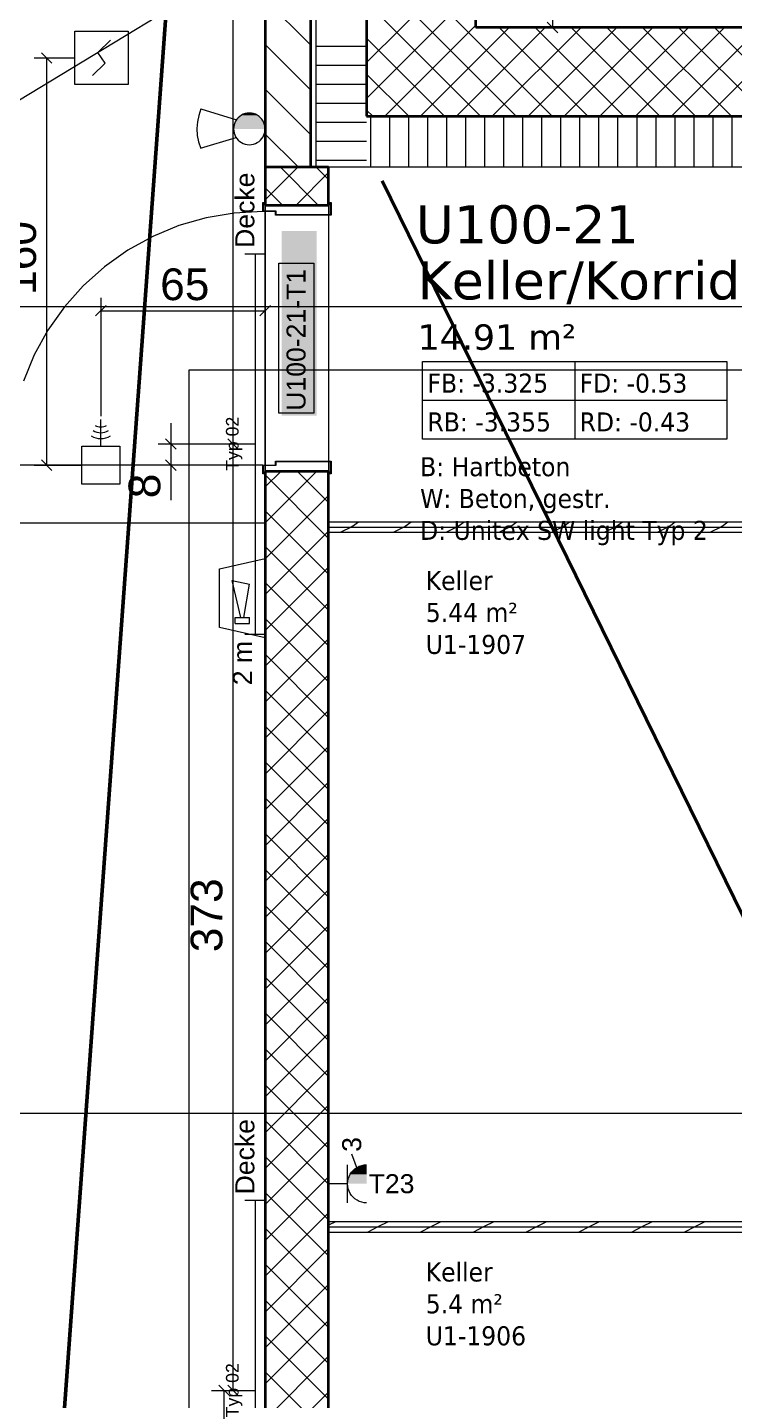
# Model space of a CAD drawing. Extents: x -1132 to 613, y -179 to 712.
# Drawn here: x -523 to -467.2, y -11.8 to 96.5 of the extents above; entities that cross this region are included whole.
import ezdxf
from ezdxf.lldxf.tags import DXFTag

# ---------------------------------------------------------------- set-up
doc = ezdxf.new("R2010")
doc.units = 0
doc.layers.get('0').update_dxf_attribs({"lineweight": 13})
for name, color, linetype, lineweight in [('A-AREA-____-IDEN', 7, 'Continuous', 5), ('A-DETL-____-HDLN', 7, '_Verdeckte Linien_', 9), ('A-DETL-GENF-HDLN', 7, '_Verdeckte Linien_', 9), ('A-DOOR-____-IDEN', 7, 'Continuous', 5), ('A-DOOR-____-OTLN', 7, 'Continuous', 9), ('A-DOOR-FRAM-MCUT', 7, 'Continuous', 9), ('A-DOOR-OPNG-OTLN', 7, 'Continuous', 9), ('A-FLOR-____-OTLN', 7, 'Continuous', 9), ('A-WALL-____-MCUT', 7, 'Continuous', 35), ('A-WALL-____-PATT', 7, 'Continuous', 35), ('A-WALL-FNSH-MCUT', 7, 'Continuous', 35), ('S-GRID-____-OTLN', 7, 'Continuous', 5)]:
    doc.layers.add(name, color=color, linetype=linetype, lineweight=lineweight)
for name, color, linetype, lineweight, true_color in [('EL01_VVV_Mass', 7, 'Continuous', 13, 0xb2b200), ('EL01_WAN_Brandmeldeanlagen', 7, 'Continuous', 13, 0xff8000), ('EL01_WAN_Feuwehrfunktantenne', 7, 'Continuous', 13, 0x993300), ('EL01_WAN_Kraft', 1, 'Continuous', 13, 0xff0000), ('EL01_WAN_Leuchten', 7, 'Continuous', 13, 0x0080ff), ('EL01_WAN_Leuchtentyp', 7, 'Continuous', 13, 0x0099ff), ('EL01_WAN_Licht', 7, 'Continuous', 13, 0x0080ff), ('X_Geometrie', 3, 'Continuous', 50, 0x00ff00)]:
    doc.layers.add(name, color=color, linetype=linetype, lineweight=lineweight, true_color=true_color)
doc.styles.get("Standard").update_dxf_attribs({"font": 'arial.ttf'})
tags = doc.linetypes.add('_Rasterlinie_', pattern=[0.375, 0.2, -0.05, 0.075, -0.05]).pattern_tags.tags
tags[10:11] = [DXFTag(74, 4), DXFTag(75, 0), DXFTag(340, '0'), DXFTag(46, 1.0), DXFTag(50, 0.0), DXFTag(44, 0.0), DXFTag(45, 0.0)]
tags[8:9] = [DXFTag(74, 4), DXFTag(75, 0), DXFTag(340, '0'), DXFTag(46, 1.0), DXFTag(50, 0.0), DXFTag(44, 0.0), DXFTag(45, 0.0)]
tags[6:7] = [DXFTag(74, 4), DXFTag(75, 0), DXFTag(340, '0'), DXFTag(46, 1.0), DXFTag(50, 0.0), DXFTag(44, 0.0), DXFTag(45, 0.0)]
tags[4:5] = [DXFTag(74, 4), DXFTag(75, 0), DXFTag(340, '0'), DXFTag(46, 1.0), DXFTag(50, 0.0), DXFTag(44, 0.0), DXFTag(45, 0.0)]
tags = doc.linetypes.add('_Verdeckte Linien_', pattern=[0.15, 0.1, -0.05]).pattern_tags.tags
tags[6:7] = [DXFTag(74, 4), DXFTag(75, 0), DXFTag(340, '0'), DXFTag(46, 1.0), DXFTag(50, 0.0), DXFTag(44, 0.0), DXFTag(45, 0.0)]
tags[4:5] = [DXFTag(74, 4), DXFTag(75, 0), DXFTag(340, '0'), DXFTag(46, 1.0), DXFTag(50, 0.0), DXFTag(44, 0.0), DXFTag(45, 0.0)]
tags = doc.linetypes.add('Grundrissdarstellung Sturz', pattern=[0.25, 0.15, -0.05, 0, -0.05]).pattern_tags.tags
tags[10:11] = [DXFTag(74, 4), DXFTag(75, 0), DXFTag(340, '0'), DXFTag(46, 1.0), DXFTag(50, 0.0), DXFTag(44, 0.0), DXFTag(45, 0.0)]
tags[8:9] = [DXFTag(74, 4), DXFTag(75, 0), DXFTag(340, '0'), DXFTag(46, 1.0), DXFTag(50, 0.0), DXFTag(44, 0.0), DXFTag(45, 0.0)]
tags[6:7] = [DXFTag(74, 4), DXFTag(75, 0), DXFTag(340, '0'), DXFTag(46, 1.0), DXFTag(50, 0.0), DXFTag(44, 0.0), DXFTag(45, 0.0)]
tags[4:5] = [DXFTag(74, 4), DXFTag(75, 0), DXFTag(340, '0'), DXFTag(46, 1.0), DXFTag(50, 0.0), DXFTag(44, 0.0), DXFTag(45, 0.0)]

# ---------------------------------------------------------------- blocks, each defined once
blk = doc.blocks.new('Referenz-A0UNPDE96I', base_point=(-1115.89, -117.37))
at = {"layer": 'A-AREA-____-IDEN', "color": 0, "linetype": 'Continuous', "ltscale": 0.13}
for p, q in [((-491.8, 70.15), (-467.8, 70.15)), ((-491.8, 64.03), (-491.8, 70.15)), ((-479.8, 70.15), (-479.8, 64.03)), ((-467.8, 70.15), (-467.8, 64.03)), ((-491.8, 67.09), (-467.8, 67.09)), ((-467.8, 64.03), (-491.8, 64.03))]:
    blk.add_line(p, q, dxfattribs=at)
at = {"layer": 'A-DETL-____-HDLN', "color": 0, "linetype": '_Verdeckte Linien_', "ltscale": 0.13}
for p, q in [((-510.21, -37.52), (-510.21, 69.48)), ((-510.21, 69.48), (-365.61, 69.48))]:
    blk.add_line(p, q, dxfattribs=at)
at = {"layer": 'A-DETL-GENF-HDLN', "color": 0, "linetype": '_Verdeckte Linien_', "ltscale": 0.13}
blk.add_line((-365.61, 186.48), (-735.31, -37.52), dxfattribs=at)
at = {"layer": 'A-DOOR-____-IDEN', "color": 0, "linetype": 'Continuous', "ltscale": 0.13}
for p, q in [((-503.15, 66.06), (-503.15, 77.9)), ((-503.15, 77.9), (-500.37, 77.9)), ((-500.37, 77.9), (-500.37, 66.06)), ((-500.37, 66.06), (-503.15, 66.06))]:
    blk.add_line(p, q, dxfattribs=at)
at = {"layer": 'A-DOOR-____-IDEN', "color": 7, "linetype": 'Continuous', "ltscale": 0.13, "true_color": 0xffffff}
for points in [[(-502.91, 65.88), (-500.15, 65.88), (-502.91, 80.42)], [(-500.15, 65.88), (-502.91, 80.42), (-500.15, 80.42)]]:
    blk.add_solid(points, dxfattribs=at)
at = {"layer": 'A-DOOR-____-OTLN', "color": 0, "linetype": 'Grundrissdarstellung Sturz', "ltscale": 0.13}
for p, q in [((-504.21, 82.48), (-504.21, 61.48)), ((-499.21, 82.48), (-499.21, 61.48))]:
    blk.add_line(p, q, dxfattribs=at)
at = {"layer": 'A-DOOR-FRAM-MCUT', "color": 0, "linetype": 'Continuous', "ltscale": 0.13}
for p, q in [((-504.41, 82.68), (-504.21, 82.68)), ((-504.41, 81.98), (-504.41, 82.68)), ((-504.37, 82.64), (-504.37, 82.02)), ((-504.21, 82.64), (-504.37, 82.64)), ((-504.21, 82.68), (-504.21, 82.64)), ((-499.21, 82.68), (-499.01, 82.68)), ((-499.21, 82.64), (-499.21, 82.68)), ((-499.05, 82.64), (-499.21, 82.64)), ((-499.05, 81.72), (-499.05, 82.64)), ((-499.01, 82.68), (-499.01, 81.68)), ((-503.41, 81.98), (-504.41, 81.98)), ((-504.37, 82.02), (-503.37, 82.02)), ((-503.41, 81.68), (-503.41, 81.98)), ((-499.01, 81.68), (-503.41, 81.68)), ((-503.37, 82.02), (-503.37, 81.72)), ((-503.37, 81.72), (-499.05, 81.72)), ((-504.41, 61.98), (-503.41, 61.98)), ((-504.41, 61.28), (-504.41, 61.98)), ((-504.37, 61.94), (-504.37, 61.32)), ((-503.37, 61.94), (-504.37, 61.94)), ((-503.41, 62.28), (-499.01, 62.28)), ((-503.41, 61.98), (-503.41, 62.28)), ((-503.37, 62.24), (-503.37, 61.94)), ((-499.05, 62.24), (-503.37, 62.24)), ((-499.05, 61.32), (-499.05, 62.24)), ((-499.01, 62.28), (-499.01, 61.28)), ((-504.21, 61.28), (-504.41, 61.28)), ((-504.37, 61.32), (-504.21, 61.32)), ((-504.21, 61.32), (-504.21, 61.28)), ((-499.21, 61.32), (-499.05, 61.32)), ((-499.21, 61.28), (-499.21, 61.32)), ((-499.01, 61.28), (-499.21, 61.28))]:
    blk.add_line(p, q, dxfattribs=at)
at = {"layer": 'A-DOOR-OPNG-OTLN', "color": 0, "linetype": 'Continuous', "ltscale": 0.13}
for p, q in [((-508.87, 81.48), (-511.02, 80.86)), ((-506.65, 81.85), (-508.87, 81.48)), ((-504.41, 81.98), (-506.65, 81.85)), ((-511.02, 80.86), (-513.09, 80)), ((-513.09, 80), (-515.06, 78.91)), ((-515.06, 78.91), (-516.88, 77.61)), ((-516.88, 77.61), (-518.56, 76.12)), ((-518.56, 76.12), (-520.05, 74.45)), ((-520.05, 74.45), (-521.35, 72.62)), ((-521.35, 72.62), (-522.43, 70.66)), ((-522.43, 70.66), (-523.29, 68.58)), ((-504.41, 61.98), (-524.41, 61.98))]:
    blk.add_line(p, q, dxfattribs=at)
at = {"layer": 'A-FLOR-____-OTLN', "color": 0, "linetype": 'Continuous', "ltscale": 0.13}
for p, q in [((-504.21, 82.02), (-504.21, 82.48)), ((-499.21, 82.48), (-499.21, 81.72)), ((-504.21, 61.98), (-504.21, 81.98)), ((-499.21, 81.68), (-499.21, 62.28)), ((-504.21, 61.48), (-504.21, 61.94)), ((-499.21, 62.24), (-499.21, 61.48)), ((-530.21, 57.43), (-504.21, 57.43))]:
    blk.add_line(p, q, dxfattribs=at)
at = {"layer": 'A-WALL-____-MCUT', "color": 0, "linetype": 'Continuous', "ltscale": 0.35}
for p, q in [((-504.21, 204.48), (-504.21, 82.48)), ((-500.61, 85.48), (-500.61, 200.88)), ((-496.21, 157.48), (-496.21, 89.48)), ((-487.61, 96.48), (-487.61, 150.48)), ((-393.11, 96.48), (-487.61, 96.48)), ((-496.21, 89.48), (-393.61, 89.48)), ((-504.21, 85.48), (-499.21, 85.48)), ((-499.21, 82.48), (-499.21, 85.48)), ((-504.21, 82.48), (-499.21, 82.48)), ((-504.21, 61.48), (-504.21, -107.62)), ((-499.21, 61.48), (-504.21, 61.48)), ((-499.21, -107.62), (-499.21, 61.48))]:
    blk.add_line(p, q, dxfattribs=at)
at = {"layer": 'A-WALL-____-MCUT', "color": 0, "linetype": 'Continuous', "lineweight": 9, "ltscale": 0.13}
for p, q in [((-500.21, 161.48), (-500.21, 85.48)), ((-499.21, 85.48), (-393.61, 85.48)), ((-499.21, 57.08), (-458.81, 57.08)), ((-499.21, 1.91), (-459.21, 1.91))]:
    blk.add_line(p, q, dxfattribs=at)
at = {"layer": 'A-WALL-____-PATT', "color": 0, "linetype": 'Continuous', "lineweight": 9, "ltscale": 0.13}
for p, q in [((-488.58, 96.48), (-496.21, 104.12)), ((-493.44, 96.48), (-487.61, 102.31)), ((-491.41, 96.48), (-496.21, 101.29)), ((-504.21, 98.68), (-500.61, 95.08)), ((-490.61, 96.48), (-487.61, 99.48)), ((-494.23, 96.48), (-496.21, 98.46)), ((-496.21, 93.71), (-493.44, 96.48)), ((-496.21, 90.88), (-490.61, 96.48)), ((-494.78, 89.48), (-487.78, 96.48)), ((-487.23, 89.48), (-494.23, 96.48)), ((-491.96, 89.48), (-484.96, 96.48)), ((-484.41, 89.48), (-491.41, 96.48)), ((-489.13, 89.48), (-482.13, 96.48)), ((-481.58, 89.48), (-488.58, 96.48)), ((-487.78, 96.48), (-487.61, 96.65)), ((-486.3, 89.48), (-479.3, 96.48)), ((-478.75, 89.48), (-485.75, 96.48)), ((-483.47, 89.48), (-476.47, 96.48)), ((-475.92, 89.48), (-482.92, 96.48)), ((-480.64, 89.48), (-473.64, 96.48)), ((-473.09, 89.48), (-480.09, 96.48)), ((-477.81, 89.48), (-470.81, 96.48)), ((-470.26, 89.48), (-477.26, 96.48)), ((-474.99, 89.48), (-467.99, 96.48)), ((-467.44, 89.48), (-474.44, 96.48)), ((-472.16, 89.48), (-465.16, 96.48)), ((-464.61, 89.48), (-471.61, 96.48)), ((-469.33, 89.48), (-462.33, 96.48)), ((-461.78, 89.48), (-468.78, 96.48)), ((-490.06, 89.48), (-496.21, 95.63)), ((-504.21, 95.14), (-500.61, 91.54)), ((-496.21, 94.99), (-500.21, 94.99)), ((-496.21, 93.49), (-500.21, 93.49)), ((-492.89, 89.48), (-496.21, 92.8)), ((-504.21, 91.61), (-500.61, 88.01)), ((-496.21, 91.99), (-500.21, 91.99)), ((-496.21, 90.49), (-500.21, 90.49)), ((-495.72, 89.48), (-496.21, 89.97)), ((-496.21, 88.99), (-500.21, 88.99)), ((-495.91, 89.48), (-495.91, 85.48)), ((-494.41, 89.48), (-494.41, 85.48)), ((-492.91, 89.48), (-492.91, 85.48)), ((-491.41, 89.48), (-491.41, 85.48)), ((-489.91, 89.48), (-489.91, 85.48)), ((-488.41, 89.48), (-488.41, 85.48)), ((-486.91, 89.48), (-486.91, 85.48)), ((-485.41, 89.48), (-485.41, 85.48)), ((-483.91, 89.48), (-483.91, 85.48)), ((-482.41, 89.48), (-482.41, 85.48)), ((-480.91, 89.48), (-480.91, 85.48)), ((-479.41, 89.48), (-479.41, 85.48)), ((-477.91, 89.48), (-477.91, 85.48)), ((-476.41, 89.48), (-476.41, 85.48)), ((-474.91, 89.48), (-474.91, 85.48)), ((-473.41, 89.48), (-473.41, 85.48)), ((-471.91, 89.48), (-471.91, 85.48)), ((-470.41, 89.48), (-470.41, 85.48)), ((-468.91, 89.48), (-468.91, 85.48)), ((-467.41, 89.48), (-467.41, 85.48)), ((-504.21, 88.07), (-501.62, 85.48)), ((-496.21, 87.49), (-500.21, 87.49)), ((-496.21, 85.99), (-500.21, 85.99)), ((-504.21, 82.88), (-501.61, 85.48)), ((-500.03, 82.48), (-503.03, 85.48)), ((-501.78, 82.48), (-499.21, 85.05)), ((-499.21, 84.49), (-500.21, 85.48)), ((-502.86, 82.48), (-504.21, 83.83)), ((-504.21, 60.25), (-502.99, 61.48)), ((-504.21, 57.42), (-500.16, 61.48)), ((-499.21, 56.2), (-504.21, 61.2)), ((-499.21, 59.03), (-501.66, 61.48)), ((-504.21, 54.59), (-499.21, 59.59)), ((-499.21, 53.37), (-504.21, 58.37)), ((-496.86, 57.48), (-497.32, 57.13)), ((-492.7, 57.48), (-493.16, 57.13)), ((-488.53, 57.48), (-488.99, 57.14)), ((-484.37, 57.48), (-484.83, 57.14)), ((-480.2, 57.48), (-480.66, 57.14)), ((-476.04, 57.48), (-476.5, 57.14)), ((-471.87, 57.48), (-472.33, 57.14)), ((-467.71, 57.48), (-468.16, 57.14)), ((-504.21, 51.76), (-499.21, 56.76)), ((-497.44, 57.08), (-498.24, 56.68)), ((-497.3, 57.15), (-497.44, 57.08)), ((-493.27, 57.08), (-494.07, 56.68)), ((-493.13, 57.15), (-493.27, 57.08)), ((-489.11, 57.08), (-489.91, 56.68)), ((-488.97, 57.15), (-489.11, 57.08)), ((-484.94, 57.08), (-485.74, 56.68)), ((-484.8, 57.15), (-484.94, 57.08)), ((-480.78, 57.08), (-481.58, 56.68)), ((-480.64, 57.15), (-480.78, 57.08)), ((-476.61, 57.08), (-477.41, 56.68)), ((-476.47, 57.15), (-476.61, 57.08)), ((-472.45, 57.08), (-473.25, 56.68)), ((-472.31, 57.15), (-472.45, 57.08)), ((-468.28, 57.08), (-469.08, 56.68)), ((-468.14, 57.15), (-468.28, 57.08)), ((-499.21, 50.55), (-504.21, 55.55)), ((-504.21, 48.94), (-499.21, 53.94)), ((-499.21, 47.72), (-504.21, 52.72)), ((-504.21, 46.11), (-499.21, 51.11)), ((-499.21, 44.89), (-504.21, 49.89)), ((-504.21, 43.28), (-499.21, 48.28)), ((-499.21, 42.06), (-504.21, 47.06)), ((-504.21, 40.45), (-499.21, 45.45)), ((-499.21, 39.23), (-504.21, 44.23)), ((-504.21, 37.62), (-499.21, 42.62)), ((-499.21, 36.4), (-504.21, 41.4)), ((-504.21, 34.79), (-499.21, 39.79)), ((-499.21, 33.58), (-504.21, 38.58)), ((-504.21, 31.97), (-499.21, 36.97)), ((-499.21, 30.75), (-504.21, 35.75)), ((-504.21, 29.14), (-499.21, 34.14)), ((-499.21, 27.92), (-504.21, 32.92)), ((-504.21, 26.31), (-499.21, 31.31)), ((-499.21, 25.09), (-504.21, 30.09)), ((-504.21, 23.48), (-499.21, 28.48)), ((-499.21, 22.26), (-504.21, 27.26)), ((-504.21, 20.65), (-499.21, 25.65)), ((-499.21, 19.43), (-504.21, 24.43)), ((-504.21, 17.82), (-499.21, 22.82)), ((-499.21, 16.61), (-504.21, 21.61)), ((-504.21, 14.99), (-499.21, 19.99)), ((-499.21, 13.78), (-504.21, 18.78)), ((-504.21, 12.17), (-499.21, 17.17)), ((-499.21, 10.95), (-504.21, 15.95)), ((-504.21, 9.34), (-499.21, 14.34)), ((-499.21, 8.12), (-504.21, 13.12)), ((-504.21, 6.51), (-499.21, 11.51)), ((-499.21, 5.29), (-504.21, 10.29)), ((-504.21, 3.68), (-499.21, 8.68)), ((-499.21, 2.46), (-504.21, 7.46)), ((-504.21, 0.85), (-499.21, 5.85)), ((-499.21, -0.37), (-504.21, 4.63)), ((-504.21, -1.98), (-499.21, 3.02)), ((-498.68, 2.31), (-499.21, 2.05)), ((-494.52, 2.31), (-495.32, 1.91)), ((-490.35, 2.31), (-491.15, 1.91)), ((-486.19, 2.31), (-486.99, 1.91)), ((-482.02, 2.31), (-482.82, 1.91)), ((-477.86, 2.31), (-478.66, 1.91)), ((-473.69, 2.31), (-474.49, 1.91)), ((-469.53, 2.31), (-470.33, 1.91)), ((-499.21, -3.19), (-504.21, 1.81)), ((-495.32, 1.91), (-496.12, 1.51)), ((-491.15, 1.91), (-491.95, 1.51)), ((-486.99, 1.91), (-487.79, 1.51)), ((-482.82, 1.91), (-483.62, 1.51)), ((-478.66, 1.91), (-479.46, 1.51)), ((-474.49, 1.91), (-475.29, 1.51)), ((-470.33, 1.91), (-471.13, 1.51)), ((-504.21, -4.8), (-499.21, 0.2)), ((-499.21, -6.02), (-504.21, -1.02)), ((-504.21, -7.63), (-499.21, -2.63)), ((-499.21, -8.85), (-504.21, -3.85)), ((-504.21, -10.46), (-499.21, -5.46)), ((-499.21, -11.68), (-504.21, -6.68)), ((-504.21, -13.29), (-499.21, -8.29)), ((-499.21, -14.51), (-504.21, -9.51)), ((-504.21, -16.12), (-499.21, -11.12))]:
    blk.add_line(p, q, dxfattribs=at)
at = {"layer": 'A-WALL-FNSH-MCUT', "color": 0, "linetype": 'Continuous', "lineweight": 9, "ltscale": 0.13}
for p, q in [((-458.41, 57.48), (-499.21, 57.48)), ((-499.21, 56.68), (-459.21, 56.68)), ((-459.21, 2.31), (-499.21, 2.31)), ((-499.21, 1.51), (-459.21, 1.51))]:
    blk.add_line(p, q, dxfattribs=at)
at = {"layer": 'S-GRID-____-OTLN', "color": 0, "linetype": '_Rasterlinie_', "ltscale": 0.13}
for p, q in [((-1107.61, 74.48), (103.38, 74.48)), ((-1107.61, 10.88), (103.38, 10.88))]:
    blk.add_line(p, q, dxfattribs=at)
at = {"layer": 'X_Geometrie', "color": 0, "linetype": 'Continuous', "ltscale": 0.5}
for p, q in [((-499.99, 262.87), (-526.73, -104.18)), ((-494.99, 84.38), (-405.53, -97.87))]:
    blk.add_line(p, q, dxfattribs=at)
at = {"layer": 'A-AREA-____-IDEN', "color": 0, "linetype": 'Continuous', "ltscale": 0.13, "attachment_point": 1}
for s, insert, char_height in [('{\\fVerdana;U100-21}', (-492.34, 82.46), 3), ('{\\fVerdana;Keller/Korridor}', (-492.2, 78.04), 3), ('{\\fVerdana;14.91 m²}', (-492.19, 73.07), 2), ('{\\W0.9;\\fVerdana;FB: -3.325}', (-491.41, 69.19), 1.5), ('{\\W0.9;\\fVerdana;FD: -0.53}', (-479.41, 69.19), 1.5), ('{\\W0.9;\\fVerdana;RB: -3.355}', (-491.41, 66.13), 1.5), ('{\\W0.9;\\fVerdana;RD: -0.43}', (-479.41, 66.13), 1.5), ('{\\W0.9;\\fVerdana;B: Hartbeton}', (-491.99, 62.6), 1.5), ('{\\W0.9;\\fVerdana;W: Beton, gestr.}', (-491.99, 60.09), 1.5), ('{\\W0.9;\\fVerdana;D: Unitex SW light Typ 2}', (-491.99, 57.58), 1.5), ('{\\W0.9;\\fVerdana;Keller}', (-491.55, 53.62), 1.5), ('{\\W0.9;\\fVerdana;5.44 m²}', (-491.55, 51.11), 1.5), ('{\\W0.9;\\fVerdana;U1-1907}', (-491.55, 48.59), 1.5), ('{\\W0.9;\\fVerdana;Keller}', (-491.55, -0.89), 1.5), ('{\\W0.9;\\fVerdana;5.4 m²}', (-491.55, -3.4), 1.5), ('{\\W0.9;\\fVerdana;U1-1906}', (-491.55, -5.92), 1.5)]:
    blk.add_mtext(s, dxfattribs=dict(at, insert=insert, char_height=char_height))
at = {"layer": 'A-DOOR-____-IDEN', "color": 0, "linetype": 'Continuous', "ltscale": 0.13, "insert": (-502.53, 66.26), "char_height": 1.5, "attachment_point": 1, "rotation": 90}
blk.add_mtext('{\\fArial;U100-21-T1}', dxfattribs=at)
blk = doc.blocks.new('Brandmelder-A0UNPDVT6I', base_point=(-519.23, 91.98))
at = {"color": 0, "lineweight": -2}
for p, q in [((-519.23, 96.18), (-515.03, 96.18)), ((-519.23, 91.98), (-519.23, 96.18)), ((-517.41, 94.5), (-516.43, 95.48)), ((-515.03, 96.18), (-515.03, 91.98)), ((-516.85, 93.66), (-517.41, 94.5)), ((-517.83, 92.68), (-516.85, 93.66)), ((-515.03, 91.98), (-519.23, 91.98))]:
    blk.add_line(p, q, dxfattribs=at)
blk = doc.blocks.new('Maß-A0UNPDX56I', base_point=(-524.79, 61.56))
at = {"color": 0, "lineweight": -2}
for p, q in [((-521.87, 94.49), (-521.04, 93.66)), ((-522.45, 94.08), (-519.23, 94.08)), ((-521.45, 61.98), (-521.45, 94.08)), ((-522.45, 61.98), (-518.68, 61.98)), ((-521.87, 62.39), (-521.04, 61.56))]:
    blk.add_line(p, q, dxfattribs=at)
at = {"color": 0, "lineweight": -2, "insert": (-524.79, 75.39), "char_height": 2.5, "attachment_point": 1, "rotation": 90}
blk.add_mtext('{\\fArial;160}', dxfattribs=at)
blk = doc.blocks.new('Maß-A0UNPEAV6I', base_point=(-487.61, 96.06))
at = {"color": 0, "lineweight": -2}
for p, q in [((-481.14, 113.07), (-481.97, 113.89)), ((-482.55, 113.48), (-476.62, 113.48)), ((-481.55, 113.48), (-481.55, 96.48)), ((-480.55, 96.48), (-487.61, 96.48)), ((-481.14, 96.06), (-481.97, 96.89))]:
    blk.add_line(p, q, dxfattribs=at)
at = {"color": 0, "lineweight": -2, "insert": (-484.89, 103.18), "char_height": 2.5, "attachment_point": 1, "rotation": 90}
blk.add_mtext('{\\fArial;85}', dxfattribs=at)
blk = doc.blocks.new('Maß-A0UNPEBN6I', base_point=(-514.99, 59.21))
at = {"color": 0, "lineweight": -2}
for p, q in [((-511.65, 65.29), (-511.65, 59.21)), ((-512.07, 64.05), (-511.24, 63.23)), ((-512.65, 63.64), (-505.01, 63.64)), ((-510.65, 61.98), (-514.41, 61.98)), ((-512.07, 62.39), (-511.24, 61.56))]:
    blk.add_line(p, q, dxfattribs=at)
at = {"color": 0, "lineweight": -2, "insert": (-514.99, 59.36), "char_height": 2.5, "attachment_point": 1, "rotation": 90}
blk.add_mtext('{\\fArial;8}', dxfattribs=at)
blk = doc.blocks.new('Steckdose T23_ AP_ 3-fach-A0UNPECN6I', base_point=(-499.21, 3.81))
at = {"color": 0, "lineweight": -2}
for p, q in [((-496.86, 6.24), (-497.37, 7.65)), ((-497.71, 3.81), (-497.71, 6.81)), ((-497.27, 6.37), (-497.13, 6.5)), ((-497.13, 6.5), (-496.96, 6.61)), ((-496.96, 6.61), (-496.79, 6.7)), ((-496.79, 6.7), (-496.6, 6.76)), ((-496.6, 6.76), (-496.41, 6.8)), ((-496.41, 6.8), (-496.21, 6.81)), ((-497.71, 5.31), (-497.7, 5.51)), ((-497.7, 5.51), (-497.66, 5.7)), ((-497.66, 5.7), (-497.6, 5.89)), ((-497.6, 5.89), (-497.51, 6.06)), ((-497.51, 6.06), (-497.4, 6.22)), ((-497.4, 6.22), (-497.27, 6.37)), ((-497.71, 5.31), (-499.21, 5.31)), ((-497.7, 5.12), (-497.71, 5.31)), ((-497.66, 4.92), (-497.7, 5.12)), ((-497.6, 4.74), (-497.66, 4.92)), ((-497.51, 4.56), (-497.6, 4.74)), ((-497.4, 4.4), (-497.51, 4.56)), ((-497.27, 4.25), (-497.4, 4.4)), ((-497.13, 4.12), (-497.27, 4.25)), ((-496.96, 4.01), (-497.13, 4.12)), ((-496.79, 3.93), (-496.96, 4.01)), ((-496.6, 3.86), (-496.79, 3.93)), ((-496.41, 3.82), (-496.6, 3.86)), ((-496.21, 3.81), (-496.41, 3.82))]:
    blk.add_line(p, q, dxfattribs=at)
for points in [[(-496.21, 6.37), (-497.27, 6.37), (-496.21, 6.61)], [(-497.27, 6.37), (-496.21, 6.61), (-496.96, 6.61)], [(-496.21, 6.61), (-496.96, 6.61), (-496.21, 6.76)], [(-496.96, 6.61), (-496.21, 6.76), (-496.6, 6.76)], [(-496.21, 6.76), (-496.6, 6.76), (-496.21, 6.81)], [(-496.21, 5.31), (-497.71, 5.31), (-496.21, 5.7)], [(-497.71, 5.31), (-496.21, 5.7), (-497.66, 5.7)], [(-496.21, 5.7), (-497.66, 5.7), (-496.21, 6.06)], [(-497.66, 5.7), (-496.21, 6.06), (-497.51, 6.06)], [(-496.21, 6.06), (-497.51, 6.06), (-496.21, 6.37)], [(-497.51, 6.06), (-496.21, 6.37), (-497.27, 6.37)], [(-496.21, 5.31), (-496.21, 5.31), (-497.71, 5.31)]]:
    blk.add_solid(points, dxfattribs=at)
at = {"color": 0, "lineweight": -2, "insert": (-498.14, 7.83), "char_height": 1.5, "attachment_point": 1, "rotation": 90}
blk.add_mtext('{\\fArial;3}', dxfattribs=at)
at = {"color": 0, "lineweight": -2, "insert": (-496.05, 6.07), "char_height": 1.5, "attachment_point": 1}
blk.add_mtext('{\\fArial;T23}', dxfattribs=at)
blk = doc.blocks.new('Bewegungsmelder 180°_ AP-A0UNPEM56I', base_point=(-509.6, 86.94))
at = {"color": 0, "lineweight": -2}
for p, q in [((-509.29, 90.05), (-509.46, 89.55)), ((-509.29, 90.05), (-506.49, 89.19)), ((-509.56, 89.03), (-509.6, 88.5)), ((-509.46, 89.55), (-509.56, 89.03)), ((-506.67, 88.8), (-506.7, 88.64)), ((-506.62, 88.96), (-506.67, 88.8)), ((-506.55, 89.1), (-506.62, 88.96)), ((-506.45, 89.24), (-506.55, 89.1)), ((-506.35, 89.36), (-506.45, 89.24)), ((-506.22, 89.47), (-506.35, 89.36)), ((-506.09, 89.56), (-506.22, 89.47)), ((-505.94, 89.63), (-506.09, 89.56)), ((-505.79, 89.69), (-505.94, 89.63)), ((-505.63, 89.72), (-505.79, 89.69)), ((-505.46, 89.73), (-505.63, 89.72)), ((-505.3, 89.72), (-505.46, 89.73)), ((-505.14, 89.69), (-505.3, 89.72)), ((-504.98, 89.63), (-505.14, 89.69)), ((-504.84, 89.56), (-504.98, 89.63)), ((-504.7, 89.47), (-504.84, 89.56)), ((-504.58, 89.36), (-504.7, 89.47)), ((-504.47, 89.24), (-504.58, 89.36)), ((-504.38, 89.1), (-504.47, 89.24)), ((-504.31, 88.96), (-504.38, 89.1)), ((-504.26, 88.8), (-504.31, 88.96)), ((-504.22, 88.64), (-504.26, 88.8)), ((-509.6, 88.5), (-509.57, 87.97)), ((-509.57, 87.97), (-509.47, 87.45)), ((-509.31, 86.95), (-506.51, 87.79)), ((-506.7, 88.64), (-506.71, 88.48)), ((-506.71, 88.48), (-506.7, 88.32)), ((-506.7, 88.32), (-506.67, 88.15)), ((-506.67, 88.15), (-506.62, 88)), ((-506.62, 88), (-506.55, 87.85)), ((-506.55, 87.85), (-506.45, 87.72)), ((-506.45, 87.72), (-506.35, 87.59)), ((-504.58, 87.59), (-504.47, 87.72)), ((-504.47, 87.72), (-504.38, 87.85)), ((-504.38, 87.85), (-504.31, 88)), ((-504.31, 88), (-504.26, 88.15)), ((-504.26, 88.15), (-504.22, 88.32)), ((-504.21, 88.48), (-504.22, 88.64)), ((-504.22, 88.32), (-504.21, 88.48)), ((-509.47, 87.45), (-509.3, 86.94)), ((-506.35, 87.59), (-506.22, 87.49)), ((-506.22, 87.49), (-506.09, 87.4)), ((-506.09, 87.4), (-505.94, 87.32)), ((-505.94, 87.32), (-505.79, 87.27)), ((-505.79, 87.27), (-505.63, 87.24)), ((-505.63, 87.24), (-505.46, 87.23)), ((-505.46, 87.23), (-505.3, 87.24)), ((-505.3, 87.24), (-505.14, 87.27)), ((-505.14, 87.27), (-504.98, 87.32)), ((-504.98, 87.32), (-504.84, 87.4)), ((-504.84, 87.4), (-504.7, 87.49)), ((-504.7, 87.49), (-504.58, 87.59))]:
    blk.add_line(p, q, dxfattribs=at)
for points in [[(-506.71, 88.48), (-504.21, 88.48), (-506.67, 88.8)], [(-506.67, 88.8), (-504.26, 88.8), (-506.55, 89.1)], [(-504.21, 88.48), (-506.67, 88.8), (-504.26, 88.8)], [(-506.67, 88.8), (-504.26, 88.8), (-506.67, 88.8)], [(-504.26, 88.8), (-506.67, 88.8), (-504.26, 88.8)], [(-506.55, 89.1), (-504.38, 89.1), (-506.35, 89.36)], [(-504.26, 88.8), (-506.55, 89.1), (-504.38, 89.1)], [(-506.35, 89.36), (-504.58, 89.36), (-506.09, 89.56)], [(-504.38, 89.1), (-506.35, 89.36), (-504.58, 89.36)], [(-506.09, 89.56), (-504.84, 89.56), (-505.79, 89.69)], [(-504.58, 89.36), (-506.09, 89.56), (-504.84, 89.56)], [(-505.79, 89.69), (-505.14, 89.69), (-505.46, 89.73)], [(-504.84, 89.56), (-505.79, 89.69), (-505.14, 89.69)]]:
    blk.add_solid(points, dxfattribs=at)
blk = doc.blocks.new('LED-Langfeldleuchte 37W-A0UNPETD6I', base_point=(-505.81, 48.64))
at = {"color": 0, "lineweight": -2}
for p, q in [((-505.81, 78.64), (-504.21, 78.64)), ((-505.01, 78.64), (-505.01, 48.64)), ((-505.81, 48.64), (-504.21, 48.64))]:
    blk.add_line(p, q, dxfattribs=at)
blk = doc.blocks.new('Absolute Höhe-A0UNPETF6I', base_point=(-506.57, 79.1))
at = {"color": 0, "lineweight": -2, "insert": (-506.57, 79.1), "char_height": 1.5, "attachment_point": 1, "rotation": 90}
blk.add_mtext('{\\fArial;Decke}', dxfattribs=at)
blk = doc.blocks.new('Bemerkung 1-A0UNPETH6I', base_point=(-507.31, 61.52))
at = {"color": 0, "lineweight": -2, "insert": (-507.31, 61.52), "char_height": 1, "attachment_point": 1, "rotation": 90}
blk.add_mtext('{\\fArial;Typ 02}', dxfattribs=at)
blk = doc.blocks.new('Maß-A0UNPF1P6I', base_point=(-510.09, 63.23))
at = {"color": 0, "lineweight": -2}
for p, q in [((-507.17, 138.67), (-506.34, 137.85)), ((-507.75, 138.26), (-505.01, 138.26)), ((-506.75, 63.64), (-506.75, 138.26)), ((-507.17, 64.05), (-506.34, 63.23)), ((-507.75, 63.64), (-505.01, 63.64))]:
    blk.add_line(p, q, dxfattribs=at)
at = {"color": 0, "lineweight": -2, "insert": (-510.09, 98.19), "char_height": 2.5, "attachment_point": 1, "rotation": 90}
blk.add_mtext('{\\fArial;373}', dxfattribs=at)
blk = doc.blocks.new('Funkempfänger-A0UNPF3V6I', base_point=(-518.68, 60.48))
at = {"color": 0, "lineweight": -2}
for p, q in [((-517.63, 65.1), (-517.53, 65.05)), ((-517.53, 65.05), (-517.42, 65.01)), ((-517.42, 65.01), (-517.3, 64.99)), ((-517.3, 64.99), (-517.18, 64.98)), ((-517.18, 63.48), (-517.18, 65.58)), ((-517.18, 64.98), (-517.07, 64.99)), ((-517.07, 64.99), (-516.95, 65.01)), ((-516.95, 65.01), (-516.84, 65.05)), ((-516.84, 65.05), (-516.74, 65.1)), ((-517.93, 64.28), (-517.76, 64.19)), ((-517.78, 64.69), (-517.64, 64.62)), ((-517.76, 64.19), (-517.57, 64.12)), ((-517.64, 64.62), (-517.49, 64.57)), ((-517.57, 64.12), (-517.38, 64.08)), ((-517.49, 64.57), (-517.34, 64.54)), ((-517.38, 64.08), (-517.18, 64.07)), ((-517.34, 64.54), (-517.18, 64.53)), ((-517.18, 64.53), (-517.03, 64.54)), ((-517.18, 64.07), (-516.99, 64.08)), ((-517.03, 64.54), (-516.87, 64.57)), ((-516.99, 64.08), (-516.79, 64.12)), ((-516.87, 64.57), (-516.72, 64.62)), ((-516.79, 64.12), (-516.61, 64.19)), ((-516.72, 64.62), (-516.58, 64.69)), ((-516.61, 64.19), (-516.43, 64.28)), ((-518.68, 60.48), (-518.68, 63.48)), ((-518.68, 63.48), (-515.68, 63.48)), ((-515.68, 63.48), (-515.68, 60.48)), ((-515.68, 60.48), (-518.68, 60.48))]:
    blk.add_line(p, q, dxfattribs=at)
blk = doc.blocks.new('LED-Langfeldleuchte 37W-A0UNPFM36I', base_point=(-505.81, -25.98))
at = {"color": 0, "lineweight": -2}
for p, q in [((-505.81, 4.02), (-504.21, 4.02)), ((-505.01, 4.02), (-505.01, -25.98)), ((-505.81, -25.98), (-504.21, -25.98))]:
    blk.add_line(p, q, dxfattribs=at)
blk = doc.blocks.new('Absolute Höhe-A0UNPFM56I', base_point=(-506.57, 4.48))
at = {"color": 0, "lineweight": -2, "insert": (-506.57, 4.48), "char_height": 1.5, "attachment_point": 1, "rotation": 90}
blk.add_mtext('{\\fArial;Decke}', dxfattribs=at)
blk = doc.blocks.new('Bemerkung 1-A0UNPFM76I', base_point=(-507.31, -13.1))
at = {"color": 0, "lineweight": -2, "insert": (-507.31, -13.1), "char_height": 1, "attachment_point": 1, "rotation": 90}
blk.add_mtext('{\\fArial;Typ 02}', dxfattribs=at)
blk = doc.blocks.new('Maß-A0UNPFPX6I', base_point=(-510.79, -86.01))
at = {"color": 0, "lineweight": -2}
for p, q in [((-507.87, -10.57), (-507.04, -11.39)), ((-508.45, -10.98), (-505.01, -10.98)), ((-507.45, -85.6), (-507.45, -10.98)), ((-507.87, -85.18), (-507.04, -86.01)), ((-508.45, -85.6), (-504.98, -85.6))]:
    blk.add_line(p, q, dxfattribs=at)
at = {"color": 0, "lineweight": -2, "insert": (-510.79, -51.05), "char_height": 2.5, "attachment_point": 1, "rotation": 90}
blk.add_mtext('{\\fArial;373}', dxfattribs=at)
blk = doc.blocks.new('Alarmgerät akustisch n. adressiert-A0UNPFX36I', base_point=(-507.81, 48.36))
at = {"color": 0, "lineweight": -2}
for p, q in [((-507.81, 53.8), (-504.21, 54.6)), ((-504.21, 48.36), (-504.21, 54.6)), ((-507.81, 49.16), (-507.81, 53.8)), ((-506.82, 52.87), (-505.45, 52.58)), ((-506.13, 49.97), (-506.82, 52.87)), ((-505.9, 49.97), (-505.45, 52.58)), ((-506.59, 49.49), (-506.59, 49.97)), ((-506.58, 49.97), (-505.44, 49.97)), ((-505.44, 49.49), (-505.44, 49.97)), ((-504.21, 48.36), (-507.81, 49.16)), ((-506.58, 49.49), (-505.44, 49.49))]:
    blk.add_line(p, q, dxfattribs=at)
blk = doc.blocks.new('Absolute Höhe-A0UNPFX56I', base_point=(-506.76, 44.62))
at = {"color": 0, "lineweight": -2, "insert": (-506.76, 44.62), "char_height": 1.5, "attachment_point": 1, "rotation": 90}
blk.add_mtext('{\\fArial;2 m}', dxfattribs=at)
blk = doc.blocks.new('Maß-A0UNPG136I', base_point=(-510.09, -11.39))
at = {"color": 0, "lineweight": -2}
for p, q in [((-507.17, 64.05), (-506.34, 63.23)), ((-507.75, 63.64), (-505.01, 63.64)), ((-506.75, -10.98), (-506.75, 63.64)), ((-507.17, -10.57), (-506.34, -11.39)), ((-507.75, -10.98), (-505.01, -10.98))]:
    blk.add_line(p, q, dxfattribs=at)
at = {"color": 0, "lineweight": -2, "insert": (-510.09, 23.57), "char_height": 2.5, "attachment_point": 1, "rotation": 90}
blk.add_mtext('{\\fArial;373}', dxfattribs=at)
blk = doc.blocks.new('Maß-A0UNPG3J6I', base_point=(-517.6, 61.48))
at = {"color": 0, "lineweight": -2}
for p, q in [((-517.18, 75.15), (-517.18, 65.84)), ((-504.21, 75.15), (-504.21, 61.48)), ((-516.77, 74.56), (-517.6, 73.73)), ((-517.18, 74.15), (-504.21, 74.15)), ((-503.8, 74.56), (-504.63, 73.73))]:
    blk.add_line(p, q, dxfattribs=at)
at = {"color": 0, "lineweight": -2, "insert": (-512.5, 77.48), "char_height": 2.5, "attachment_point": 1}
blk.add_mtext('{\\fArial;65}', dxfattribs=at)

msp = doc.modelspace()

# ---------------------------------------------------------------- block references
at = {"color": 9, "lineweight": 25, "ltscale": 0.25, "true_color": 0xc0c0c0}
msp.add_blockref('Referenz-A0UNPDE96I', (-1115.89, -117.37), dxfattribs=at)
at = {"layer": 'EL01_VVV_Mass', "linetype": 'Continuous', "ltscale": 0.13}
for name, p in [('Maß-A0UNPF1P6I', (-510.09, 63.23)), ('Maß-A0UNPEAV6I', (-487.61, 96.06)), ('Maß-A0UNPDX56I', (-524.79, 61.56)), ('Maß-A0UNPG3J6I', (-517.6, 61.48)), ('Maß-A0UNPEBN6I', (-514.99, 59.21)), ('Maß-A0UNPG136I', (-510.09, -11.39)), ('Maß-A0UNPFPX6I', (-510.79, -86.01))]:
    msp.add_blockref(name, p, dxfattribs=at)
at = {"layer": 'EL01_WAN_Brandmeldeanlagen', "linetype": 'Continuous', "ltscale": 0.13}
for name, p in [('Brandmelder-A0UNPDVT6I', (-519.23, 91.98)), ('Alarmgerät akustisch n. adressiert-A0UNPFX36I', (-507.81, 48.36)), ('Absolute Höhe-A0UNPFX56I', (-506.76, 44.62))]:
    msp.add_blockref(name, p, dxfattribs=at)
at = {"layer": 'EL01_WAN_Feuwehrfunktantenne', "linetype": 'Continuous', "ltscale": 0.13}
msp.add_blockref('Funkempfänger-A0UNPF3V6I', (-518.68, 60.48), dxfattribs=at)
at = {"layer": 'EL01_WAN_Kraft', "color": 1, "linetype": 'Continuous', "ltscale": 0.13, "true_color": 0xff0000}
msp.add_blockref('Steckdose T23_ AP_ 3-fach-A0UNPECN6I', (-499.21, 3.81), dxfattribs=at)
at = {"layer": 'EL01_WAN_Leuchten', "ltscale": 0.13}
for name, p in [('Absolute Höhe-A0UNPETF6I', (-506.57, 79.1)), ('LED-Langfeldleuchte 37W-A0UNPETD6I', (-505.81, 48.64)), ('Absolute Höhe-A0UNPFM56I', (-506.57, 4.48)), ('LED-Langfeldleuchte 37W-A0UNPFM36I', (-505.81, -25.98))]:
    msp.add_blockref(name, p, dxfattribs=at)
at = {"layer": 'EL01_WAN_Leuchtentyp', "ltscale": 0.13}
for name, p in [('Bemerkung 1-A0UNPETH6I', (-507.31, 61.52)), ('Bemerkung 1-A0UNPFM76I', (-507.31, -13.1))]:
    msp.add_blockref(name, p, dxfattribs=at)
at = {"layer": 'EL01_WAN_Licht', "linetype": 'Continuous', "ltscale": 0.13}
msp.add_blockref('Bewegungsmelder 180°_ AP-A0UNPEM56I', (-509.6, 86.94), dxfattribs=at)

doc.saveas('drawing.dxf')
